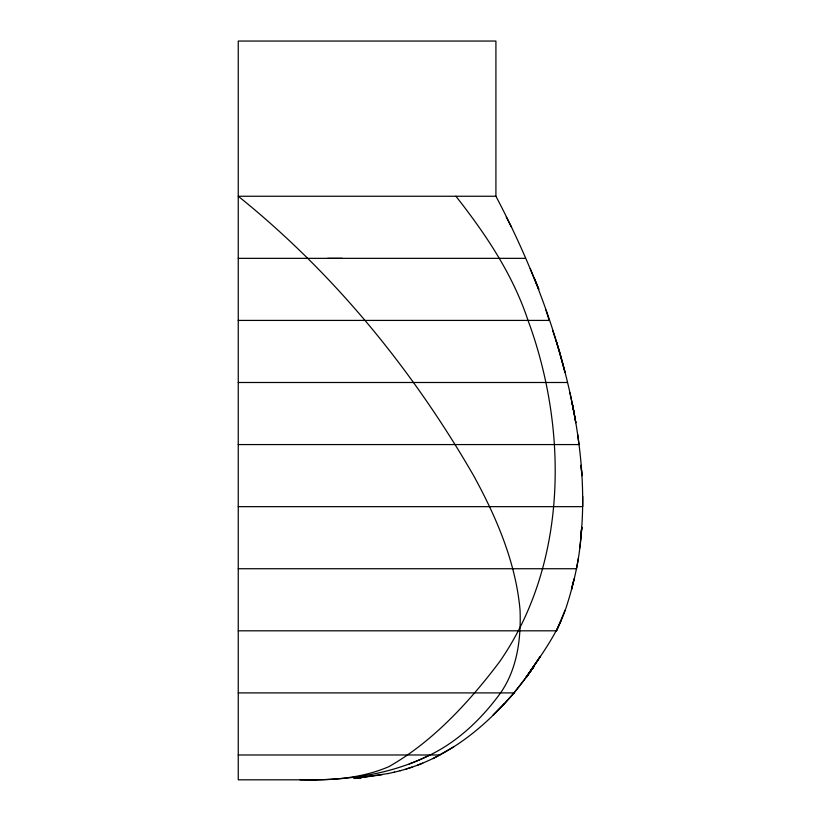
<?xml version="1.0" encoding="UTF-8"?>
<svg xmlns="http://www.w3.org/2000/svg" width="821" height="821" viewBox="0 0 821 821"><rect width="100%" height="100%" fill="white"/><g stroke="black" fill="none" stroke-linecap="round" stroke-linejoin="round"><path stroke-width="1.23" d="M579.667 548.048C585.978 499.794 581.863 450.688 572.145 403.193L575.819 422.733L574.259 413.538M581.75 527.349L580.878 537.693L581.678 527.349C580.334 555.571 574.228 583.382 565.279 610.126C556.648 634.859 540.557 655.989 526.025 677.499L540.31 656.39L526.62 676.822L514.172 692.903M578.415 558.393L576.537 568.737L238.254 568.737M565.105 610.126L556.474 630.815M561.112 620.471L556.587 630.815L238.254 630.815M394.152 772.202C453.1 758.953 500.543 714.927 533.896 666.395L526.312 677.212L533.835 666.611M526.312 677.212L533.558 667.032M504.525 703.679L514.274 692.903L238.254 692.903M433.119 758.614L453.787 746.792M312.134 779.806C345.066 779.776 378.327 775.445 409.31 763.92A196.178 169.896 0 0 0 424.898 757.403C455.747 743.744 480.911 719.945 500.584 692.903C517.312 668.828 521.119 638.717 520.052 610.126C515.783 562.272 496.448 517.343 473.614 475.616C412.491 369.696 333.778 273.034 238.254 196.25L495.915 196.25C531.967 264.557 559.819 337.482 574.228 413.538L569.959 392.838M417.458 765.223L422.743 763.181M400.648 770.539L400.032 770.703M406.138 768.99L412.019 767.132M388.087 773.567L394.49 772.12M382.186 774.726L354.929 778.4L388.415 773.495M360.758 777.826L353.882 778.493L361.322 777.774M327.62 258.348L342.306 258.348M238.254 258.348L525.183 258.348M238.254 320.416L549.187 320.416L545.965 310.071M238.254 382.494L567.455 382.494M238.254 444.572L578.99 444.572L577.615 434.227M238.254 506.66L582.705 506.66L582.705 496.305M238.254 754.981L439.902 754.981M315.849 779.817L238.254 779.817L238.254 41.05L495.915 41.05L495.915 196.25M300.127 779.817C330.083 780.453 361.076 778.719 388.908 766.629C432.841 741.732 469.355 701.842 499.527 661.859C559.624 575.367 566.983 461.556 541.018 361.804A398.667 276.513 -80.5 0 0 528.016 320.416C512.807 274.419 485.632 234.036 455.932 196.25M506.249 216.949L511.565 227.304M530.243 268.693L538.833 289.382L534.758 279.037M552.759 330.76L559.491 351.45L564.961 372.149L556.279 341.105M429.906 754.981A195.244 169.085 0 0 1 409.31 763.92M574.033 579.082L571.467 589.427L574.033 579.082M504.443 703.679L493.288 714.968L504.443 703.679M581.915 475.616L581.083 465.271L581.873 475.616"/></g></svg>
